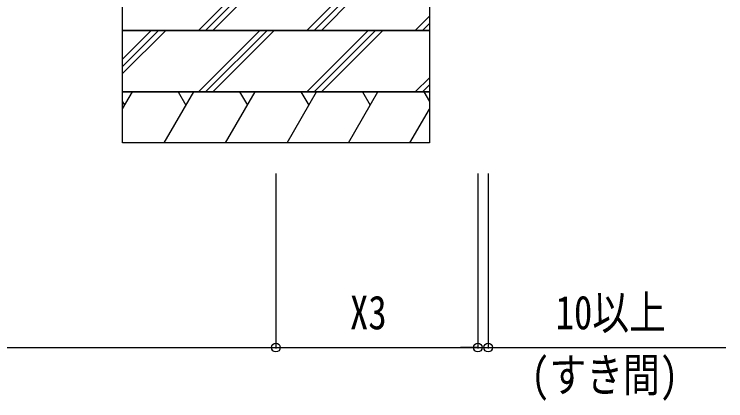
# Model space of a CAD drawing. Units: millimetres, scale not verified. Extents: x -4205 to 4205, y -2970 to 2970.
# Drawn here: x 2788 to 3484, y -1545 to -1168 of the extents above; entities that cross this region are included whole.
import ezdxf
from ezdxf.enums import TextEntityAlignment as Align

# ---------------------------------------------------------------- set-up
doc = ezdxf.new("R2010")
doc.units = ezdxf.units.MM
doc.header["$LTSCALE"] = 20
doc.layers.add('0-6_YKK_D', color=6, linetype='Continuous')
doc.layers.add('0-8_YSS_K', color=3, linetype='Continuous')
doc.styles.add('ＭＳ ゴシック', font='')
doc.styles.get('ＭＳ ゴシック').set_extended_font_data('MS Gothic')

msp = doc.modelspace()

# ---------------------------------------------------------------- linework, layer by layer
at = {"layer": '0-6_YKK_D'}
for p, q in [((3044, -1323.5), (3044, -1494.5)), ((3044, -1323.5), (3044, -1494.5)), ((3241.5, -1323.5), (3241.5, -1494.5)), ((3241.5, -1323.5), (3241.5, -1494.5)), ((3251.5, -1323.5), (3251.5, -1494.5)), ((2344, -1493.5), (3044, -1493.5)), ((3044, -1493.5), (3241.5, -1493.5)), ((3241.5, -1493.5), (3224.5, -1493.5)), ((3241.5, -1493.5), (3251.5, -1493.5)), ((3251.5, -1493.5), (3483.9, -1493.5))]:
    msp.add_line(p, q, dxfattribs=at)
for centre in [(3044, -1493.5), (3044, -1493.5), (3241.5, -1493.5), (3241.5, -1493.5), (3251.5, -1493.5)]:
    msp.add_circle(centre, 4.25, dxfattribs=at)
at = {"layer": '0-8_YSS_K'}
for p, q in [((2968.17, -1183.5), (3028.17, -1123.5)), ((2975.24, -1183.5), (3035.24, -1123.5)), ((2982.31, -1183.5), (3042.31, -1123.5)), ((3074.24, -1183.5), (3134.24, -1123.5)), ((3081.31, -1183.5), (3141.31, -1123.5)), ((3088.38, -1183.5), (3148.38, -1123.5)), ((3180.3, -1183.5), (3194, -1169.81)), ((3187.37, -1183.5), (3194, -1176.88)), ((2894, -1211.61), (2922.11, -1183.5)), ((2894, -1218.68), (2929.18, -1183.5)), ((2894, -1225.75), (2936.25, -1183.5)), ((2968.17, -1243.5), (3028.17, -1183.5)), ((2975.24, -1243.5), (3035.24, -1183.5)), ((2982.31, -1243.5), (3042.31, -1183.5)), ((3074.24, -1243.5), (3134.24, -1183.5)), ((3081.31, -1243.5), (3141.31, -1183.5)), ((3088.38, -1243.5), (3148.38, -1183.5)), ((3180.3, -1243.5), (3194, -1229.81)), ((3187.37, -1243.5), (3194, -1236.88)), ((2894, -1260.04), (2903.55, -1243.5)), ((2934.72, -1293.5), (2963.59, -1243.5)), ((2948.37, -1243.5), (2955.98, -1256.68)), ((2994.77, -1293.5), (3023.64, -1243.5)), ((3008.41, -1243.5), (3016.03, -1256.68)), ((3054.81, -1293.5), (3083.68, -1243.5)), ((3068.46, -1243.5), (3076.07, -1256.68)), ((3114.86, -1293.5), (3143.72, -1243.5)), ((3128.5, -1243.5), (3136.11, -1256.68)), ((3188.55, -1243.5), (3194, -1252.94)), ((2894, -1253.33), (2895.94, -1256.68)), ((3174.9, -1293.5), (3194, -1260.42))]:
    msp.add_line(p, q, dxfattribs=at)
for points in [[(2894, -1123.5), (3194, -1123.5), (3194, -1183.5), (2894, -1183.5)], [(2894, -1183.5), (3194, -1183.5), (3194, -1243.5), (2894, -1243.5)], [(2894, -1243.5), (3194, -1243.5), (3194, -1293.5), (2894, -1293.5)]]:
    msp.add_lwpolyline(points, close=True, dxfattribs=at)

# ---------------------------------------------------------------- texts
at = {"layer": '0-6_YKK_D', "style": 'ＭＳ ゴシック', "width": 0.8}
for s, p in [('10以上', (3317.5, -1485.5)), ('X3', (3116.35, -1485.5)), ('(すき間)', (3293.5, -1546.5))]:
    msp.add_text(s, height=32.99, dxfattribs=at).set_placement(p, align=Align.BOTTOM_LEFT)

doc.saveas('drawing.dxf')
